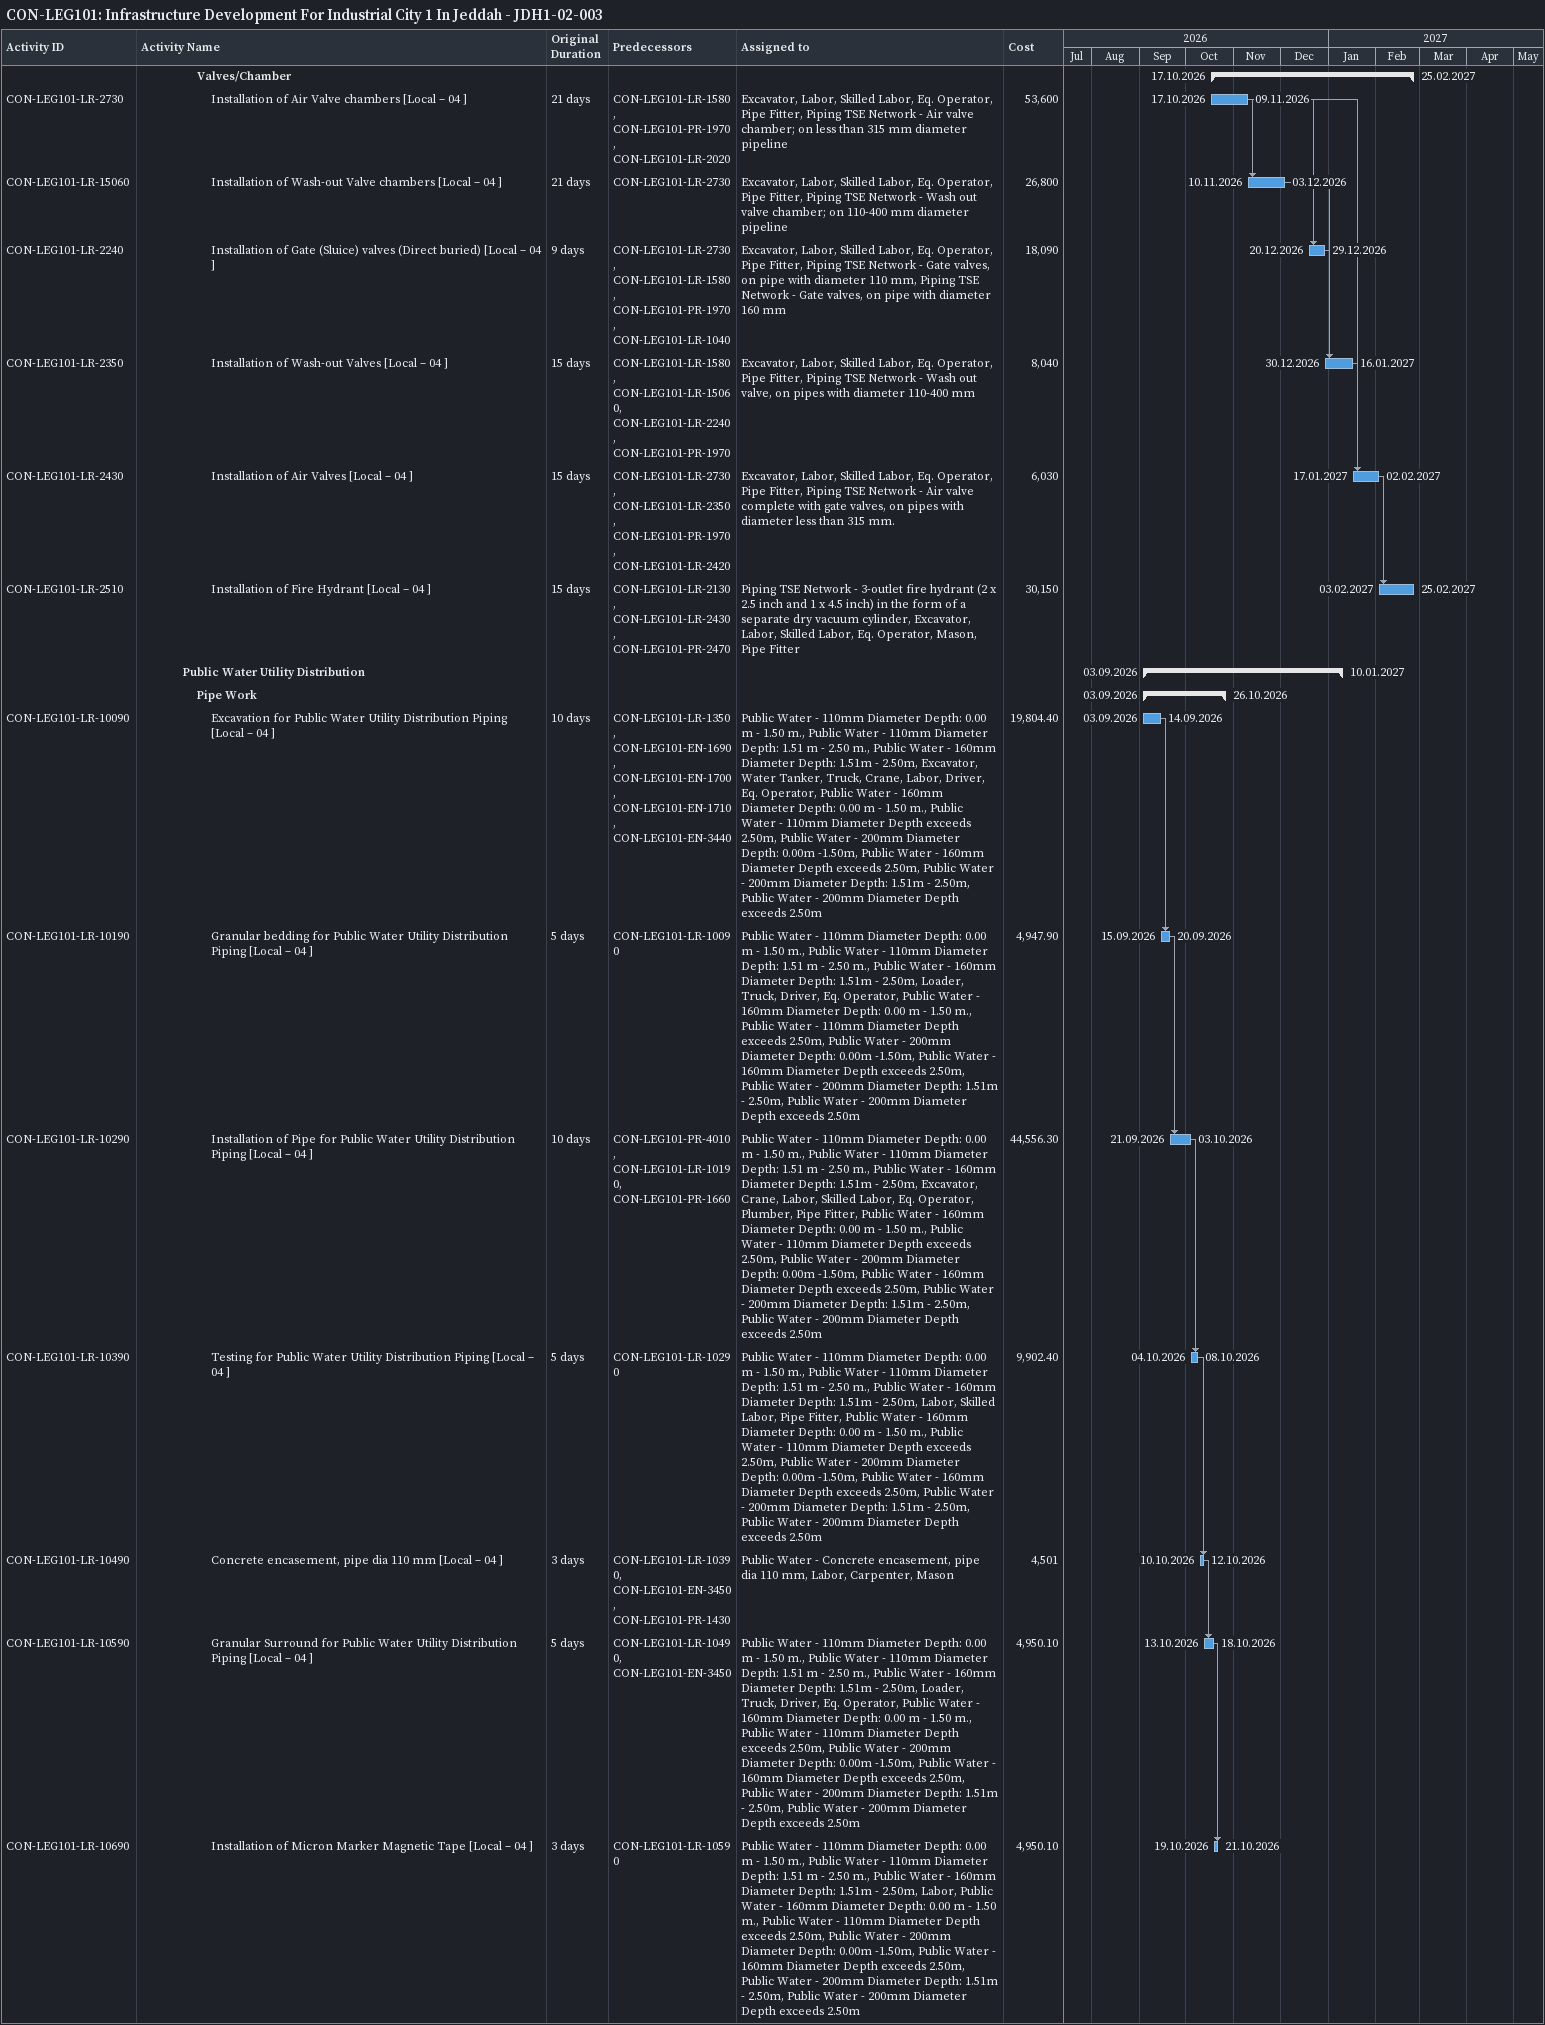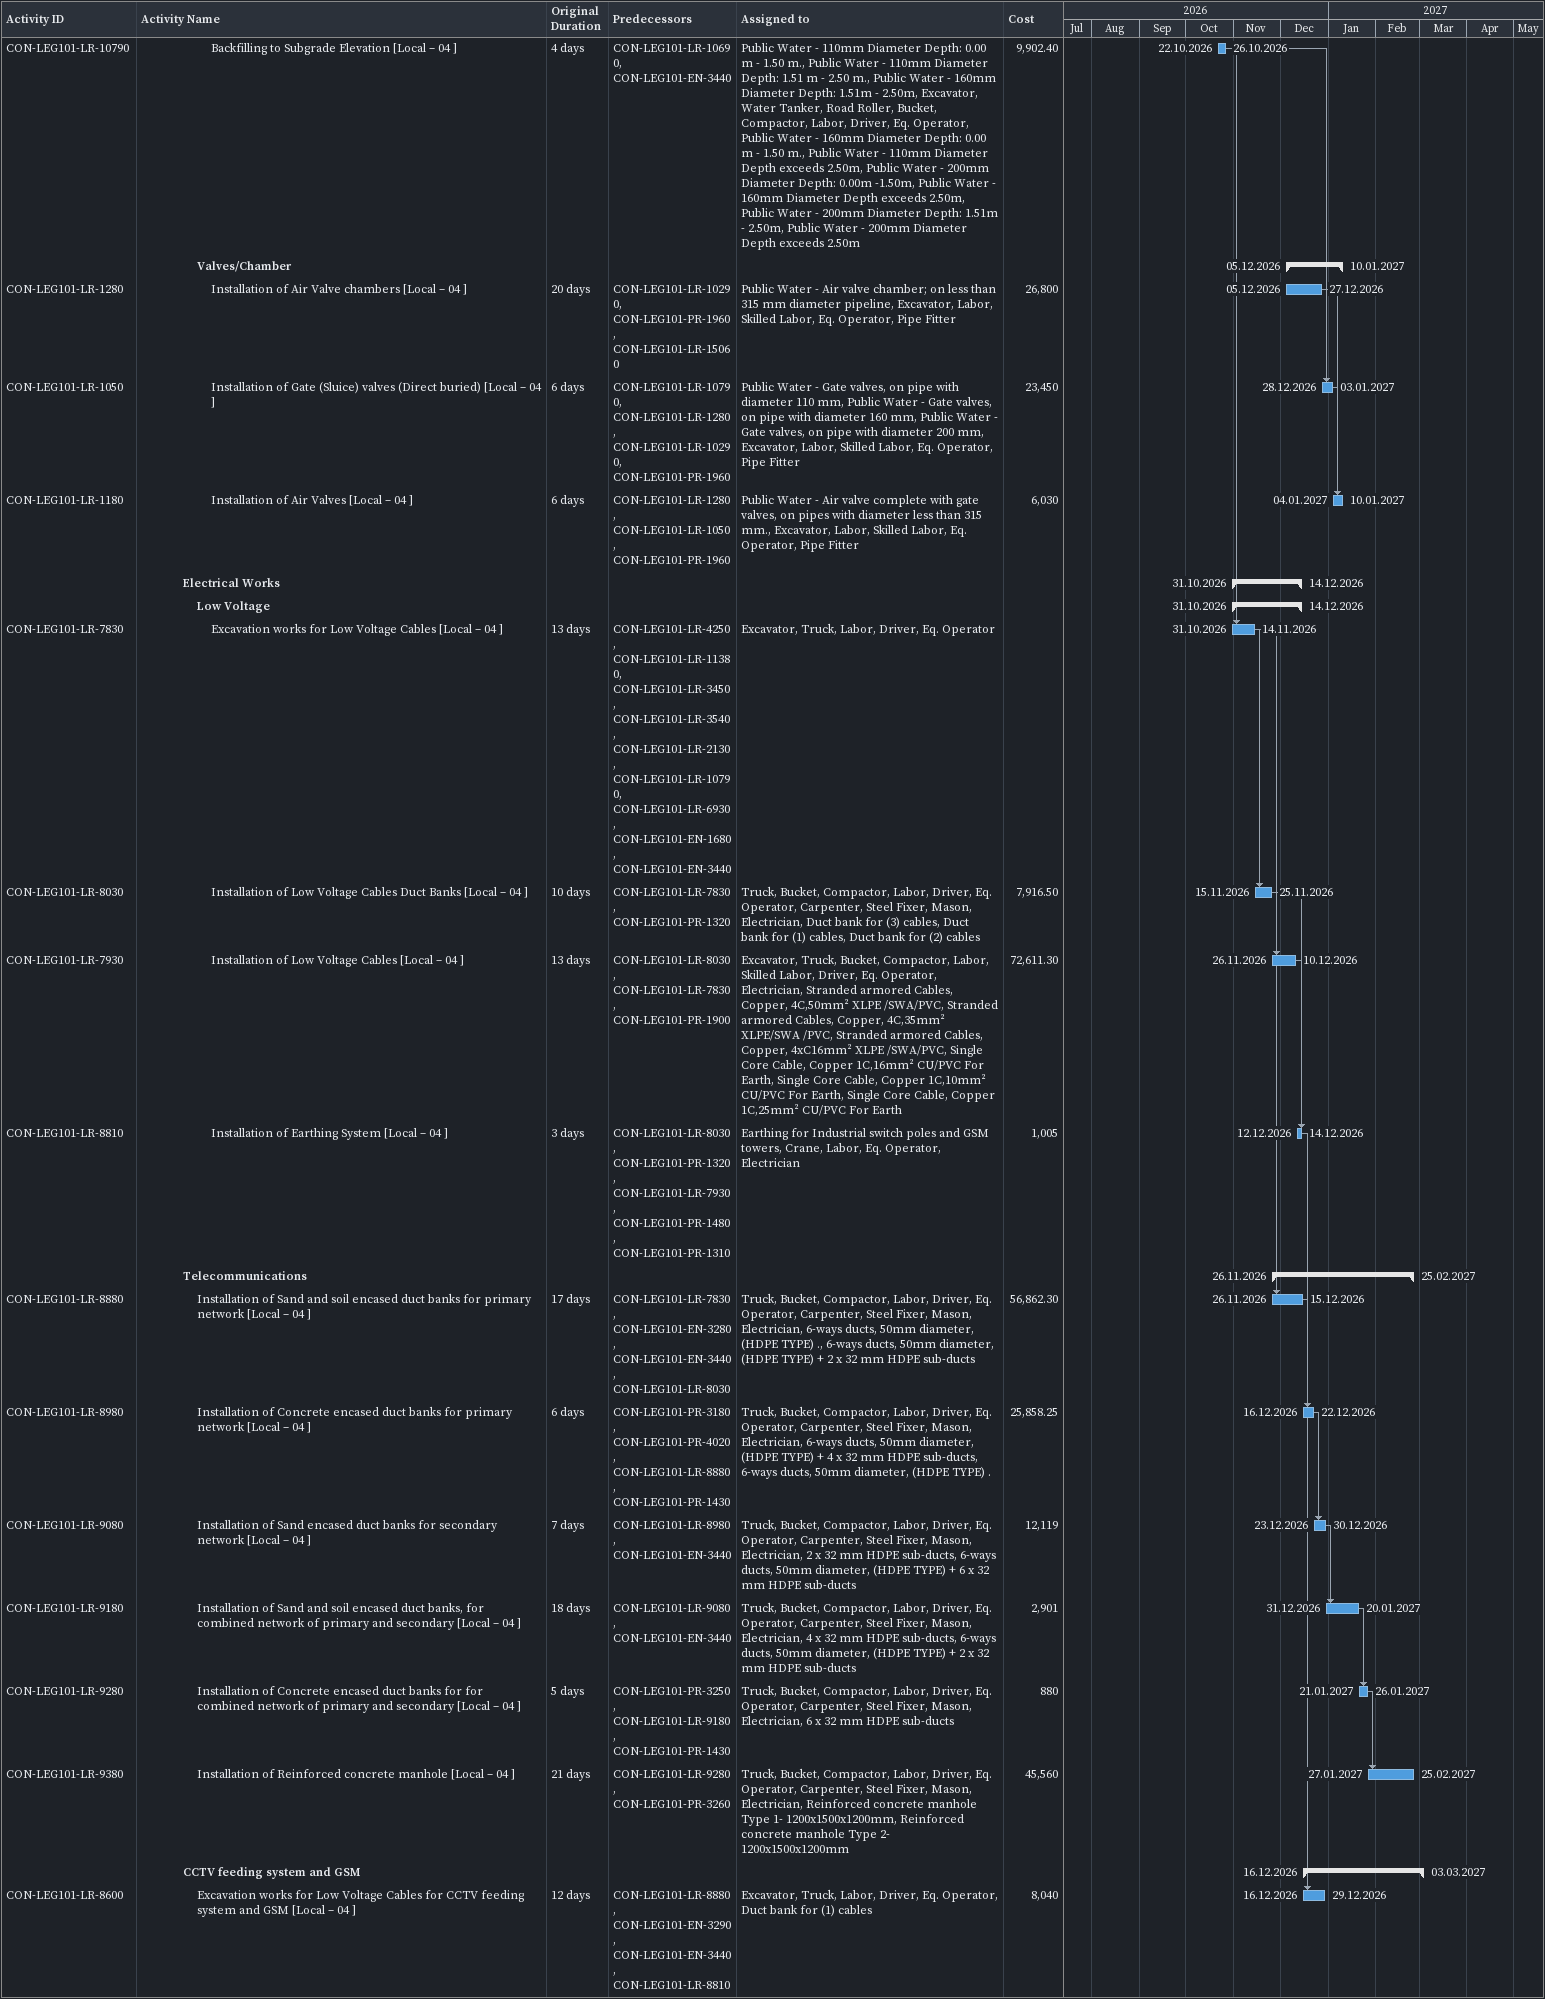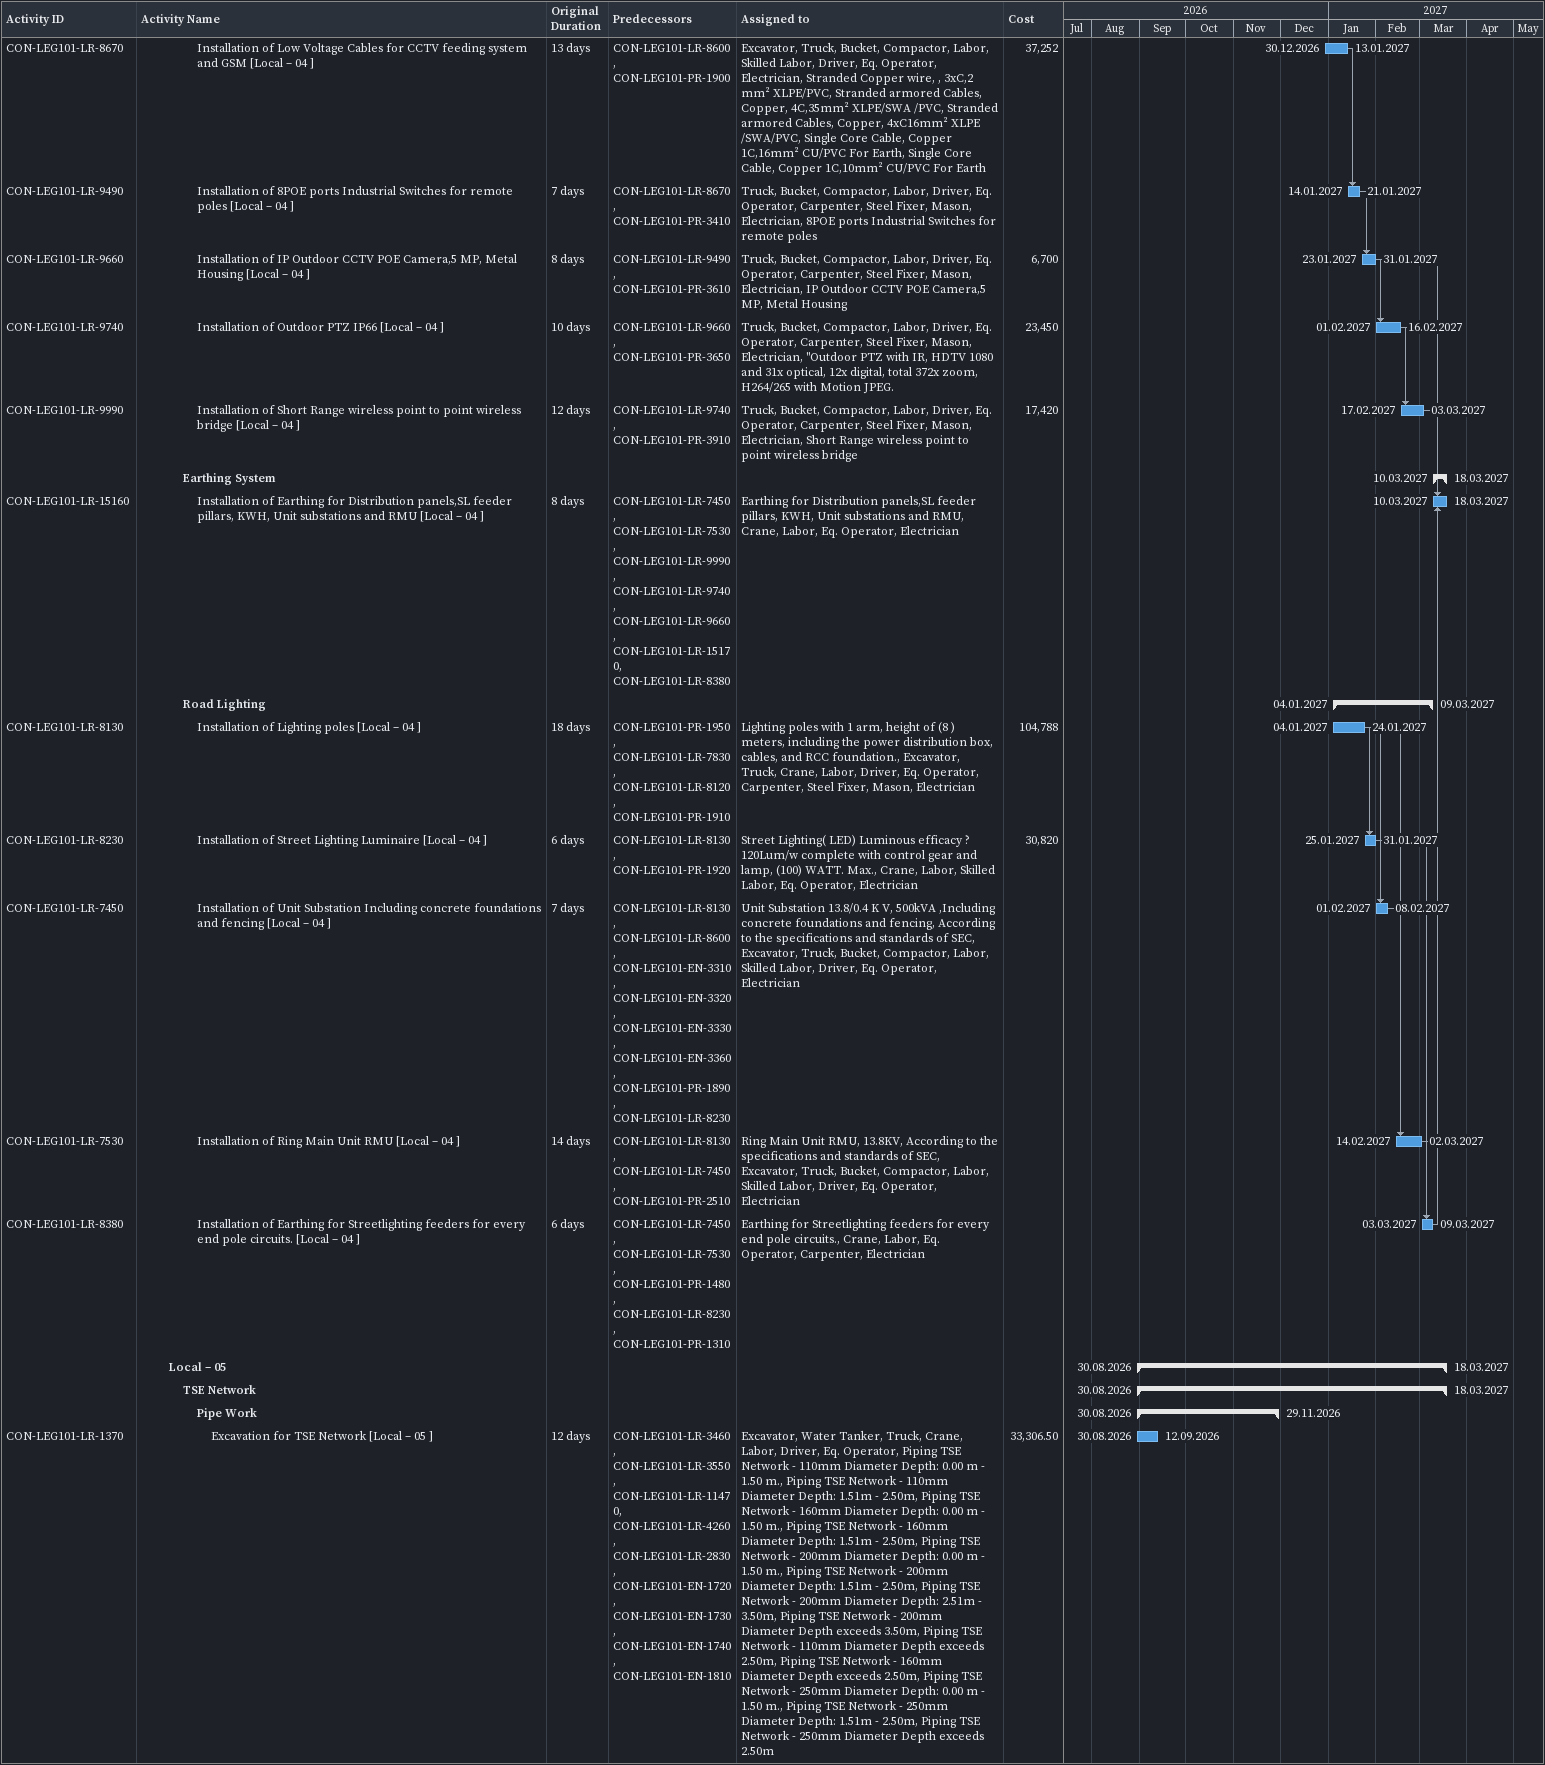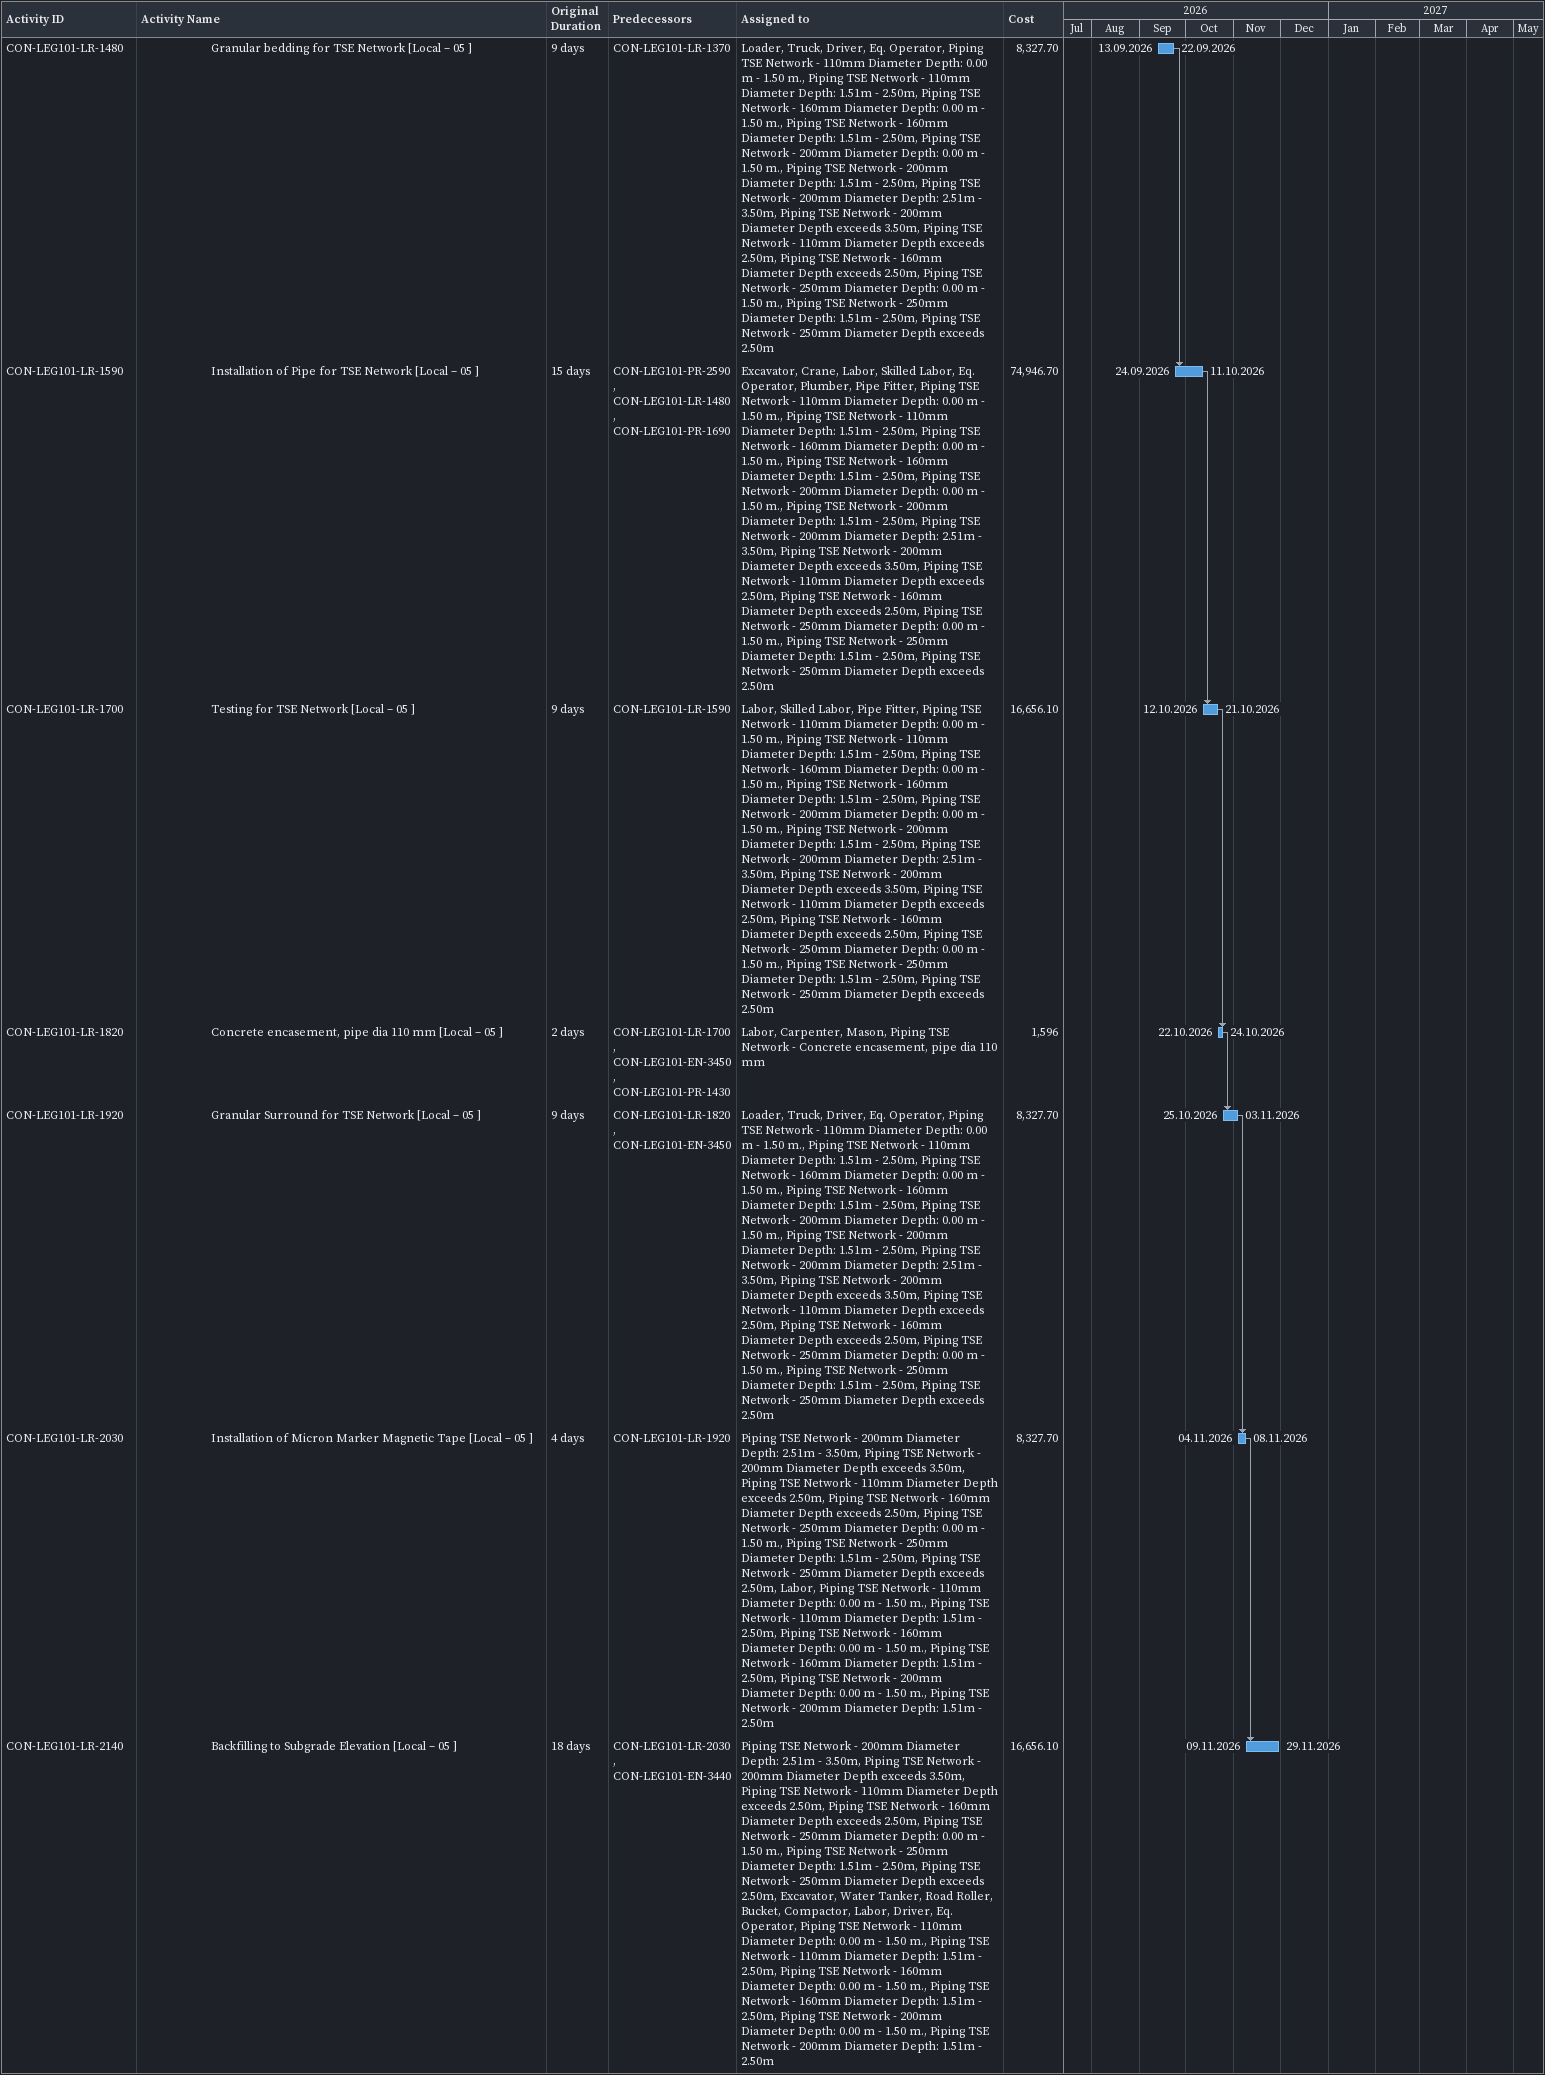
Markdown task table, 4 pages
CON-LEG101: Infrastructure Development For Industrial City 1 In Jeddah - JDH1-02-003

| ID | Level | Task | Original duration | Start | Finish | Predecessors | Resources | Cost |
|---|---|---|---|---|---|---|---|---|
|  | 5 | **Valves/Chamber** |  | 2026-10-17 | 2027-02-25 |  |  |  |
| CON-LEG101-LR-2730 | 6 | Installation of Air Valve chambers [Local – 04 ] | 21d | 2026-10-17 | 2026-11-09 | CON-LEG101-LR-1580, CON-LEG101-PR-1970, CON-LEG101-LR-2020 | Excavator, Labor, Skilled Labor, Eq. Operator, Pipe Fitter, Piping TSE Network - Air valve chamber; on less than 315 mm diameter pipeline | 53600 |
| CON-LEG101-LR-15060 | 6 | Installation of Wash-out Valve chambers [Local – 04 ] | 21d | 2026-11-10 | 2026-12-03 | CON-LEG101-LR-2730 | Excavator, Labor, Skilled Labor, Eq. Operator, Pipe Fitter, Piping TSE Network - Wash out valve chamber; on 110-400 mm diameter pipeline | 26800 |
| CON-LEG101-LR-2240 | 6 | Installation of Gate (Sluice) valves (Direct buried) [Local – 04 ] | 9d | 2026-12-20 | 2026-12-29 | CON-LEG101-LR-2730, CON-LEG101-LR-1580, CON-LEG101-PR-1970, CON-LEG101-LR-1040 | Excavator, Labor, Skilled Labor, Eq. Operator, Pipe Fitter, Piping TSE Network - Gate valves, on pipe with diameter 110 mm, Piping TSE Network - Gate valves, on pipe with diameter 160 mm | 18090 |
| CON-LEG101-LR-2350 | 6 | Installation of Wash-out Valves [Local – 04 ] | 15d | 2026-12-30 | 2027-01-16 | CON-LEG101-LR-1580, CON-LEG101-LR-15060, CON-LEG101-LR-2240, CON-LEG101-PR-1970 | Excavator, Labor, Skilled Labor, Eq. Operator, Pipe Fitter, Piping TSE Network - Wash out valve, on pipes with diameter 110-400 mm | 8040 |
| CON-LEG101-LR-2430 | 6 | Installation of Air Valves [Local – 04 ] | 15d | 2027-01-17 | 2027-02-02 | CON-LEG101-LR-2730, CON-LEG101-LR-2350, CON-LEG101-PR-1970, CON-LEG101-LR-2420 | Excavator, Labor, Skilled Labor, Eq. Operator, Pipe Fitter, Piping TSE Network - Air valve complete with gate valves, on pipes with diameter less than 315 mm. | 6030 |
| CON-LEG101-LR-2510 | 6 | Installation of Fire Hydrant [Local – 04 ] | 15d | 2027-02-03 | 2027-02-25 | CON-LEG101-LR-2130, CON-LEG101-LR-2430, CON-LEG101-PR-2470 | Piping TSE Network - 3-outlet fire hydrant (2 x 2.5 inch and 1 x 4.5 inch) in the form of a separate dry vacuum cylinder, Excavator, Labor, Skilled Labor, Eq. Operator, Mason, Pipe Fitter | 30150 |
|  | 4 | **Public Water Utility Distribution** |  | 2026-09-03 | 2027-01-10 |  |  |  |
|  | 5 | **Pipe Work** |  | 2026-09-03 | 2026-10-26 |  |  |  |
| CON-LEG101-LR-10090 | 6 | Excavation for Public Water Utility Distribution Piping [Local – 04 ] | 10d | 2026-09-03 | 2026-09-14 | CON-LEG101-LR-1350, CON-LEG101-EN-1690, CON-LEG101-EN-1700, CON-LEG101-EN-1710, CON-LEG101-EN-3440 | Public Water - 110mm Diameter Depth: 0.00 m - 1.50 m., Public Water - 110mm Diameter Depth: 1.51 m - 2.50 m., Public Water - 160mm Diameter Depth: 1.51m - 2.50m, Excavator, Water Tanker, Truck, Crane, Labor, Driver, Eq. Operator, Public Water - 160mm Diameter Depth: 0.00 m - 1.50 m., Public Water - 110mm Diameter Depth exceeds 2.50m, Public Water - 200mm Diameter Depth: 0.00m -1.50m, Public Water - 160mm Diameter Depth exceeds 2.50m, Public Water - 200mm Diameter Depth: 1.51m - 2.50m, Public Water - 200mm Diameter Depth exceeds 2.50m | 19804.40 |
| CON-LEG101-LR-10190 | 6 | Granular bedding for Public Water Utility Distribution Piping [Local – 04 ] | 5d | 2026-09-15 | 2026-09-20 | CON-LEG101-LR-10090 | Public Water - 110mm Diameter Depth: 0.00 m - 1.50 m., Public Water - 110mm Diameter Depth: 1.51 m - 2.50 m., Public Water - 160mm Diameter Depth: 1.51m - 2.50m, Loader, Truck, Driver, Eq. Operator, Public Water - 160mm Diameter Depth: 0.00 m - 1.50 m., Public Water - 110mm Diameter Depth exceeds 2.50m, Public Water - 200mm Diameter Depth: 0.00m -1.50m, Public Water - 160mm Diameter Depth exceeds 2.50m, Public Water - 200mm Diameter Depth: 1.51m - 2.50m, Public Water - 200mm Diameter Depth exceeds 2.50m | 4947.90 |
| CON-LEG101-LR-10290 | 6 | Installation of Pipe for Public Water Utility Distribution Piping [Local – 04 ] | 10d | 2026-09-21 | 2026-10-03 | CON-LEG101-PR-4010, CON-LEG101-LR-10190, CON-LEG101-PR-1660 | Public Water - 110mm Diameter Depth: 0.00 m - 1.50 m., Public Water - 110mm Diameter Depth: 1.51 m - 2.50 m., Public Water - 160mm Diameter Depth: 1.51m - 2.50m, Excavator, Crane, Labor, Skilled Labor, Eq. Operator, Plumber, Pipe Fitter, Public Water - 160mm Diameter Depth: 0.00 m - 1.50 m., Public Water - 110mm Diameter Depth exceeds 2.50m, Public Water - 200mm Diameter Depth: 0.00m -1.50m, Public Water - 160mm Diameter Depth exceeds 2.50m, Public Water - 200mm Diameter Depth: 1.51m - 2.50m, Public Water - 200mm Diameter Depth exceeds 2.50m | 44556.30 |
| CON-LEG101-LR-10390 | 6 | Testing for Public Water Utility Distribution Piping [Local – 04 ] | 5d | 2026-10-04 | 2026-10-08 | CON-LEG101-LR-10290 | Public Water - 110mm Diameter Depth: 0.00 m - 1.50 m., Public Water - 110mm Diameter Depth: 1.51 m - 2.50 m., Public Water - 160mm Diameter Depth: 1.51m - 2.50m, Labor, Skilled Labor, Pipe Fitter, Public Water - 160mm Diameter Depth: 0.00 m - 1.50 m., Public Water - 110mm Diameter Depth exceeds 2.50m, Public Water - 200mm Diameter Depth: 0.00m -1.50m, Public Water - 160mm Diameter Depth exceeds 2.50m, Public Water - 200mm Diameter Depth: 1.51m - 2.50m, Public Water - 200mm Diameter Depth exceeds 2.50m | 9902.40 |
| CON-LEG101-LR-10490 | 6 | Concrete encasement, pipe dia 110 mm [Local – 04 ] | 3d | 2026-10-10 | 2026-10-12 | CON-LEG101-LR-10390, CON-LEG101-EN-3450, CON-LEG101-PR-1430 | Public Water - Concrete encasement, pipe dia 110 mm, Labor, Carpenter, Mason | 4501 |
| CON-LEG101-LR-10590 | 6 | Granular Surround for Public Water Utility Distribution Piping [Local – 04 ] | 5d | 2026-10-13 | 2026-10-18 | CON-LEG101-LR-10490, CON-LEG101-EN-3450 | Public Water - 110mm Diameter Depth: 0.00 m - 1.50 m., Public Water - 110mm Diameter Depth: 1.51 m - 2.50 m., Public Water - 160mm Diameter Depth: 1.51m - 2.50m, Loader, Truck, Driver, Eq. Operator, Public Water - 160mm Diameter Depth: 0.00 m - 1.50 m., Public Water - 110mm Diameter Depth exceeds 2.50m, Public Water - 200mm Diameter Depth: 0.00m -1.50m, Public Water - 160mm Diameter Depth exceeds 2.50m, Public Water - 200mm Diameter Depth: 1.51m - 2.50m, Public Water - 200mm Diameter Depth exceeds 2.50m | 4950.10 |
| CON-LEG101-LR-10690 | 6 | Installation of Micron Marker Magnetic Tape [Local – 04 ] | 3d | 2026-10-19 | 2026-10-21 | CON-LEG101-LR-10590 | Public Water - 110mm Diameter Depth: 0.00 m - 1.50 m., Public Water - 110mm Diameter Depth: 1.51 m - 2.50 m., Public Water - 160mm Diameter Depth: 1.51m - 2.50m, Labor, Public Water - 160mm Diameter Depth: 0.00 m - 1.50 m., Public Water - 110mm Diameter Depth exceeds 2.50m, Public Water - 200mm Diameter Depth: 0.00m -1.50m, Public Water - 160mm Diameter Depth exceeds 2.50m, Public Water - 200mm Diameter Depth: 1.51m - 2.50m, Public Water - 200mm Diameter Depth exceeds 2.50m | 4950.10 |
| CON-LEG101-LR-10790 | 6 | Backfilling to Subgrade Elevation [Local – 04 ] | 4d | 2026-10-22 | 2026-10-26 | CON-LEG101-LR-10690, CON-LEG101-EN-3440 | Public Water - 110mm Diameter Depth: 0.00 m - 1.50 m., Public Water - 110mm Diameter Depth: 1.51 m - 2.50 m., Public Water - 160mm Diameter Depth: 1.51m - 2.50m, Excavator, Water Tanker, Road Roller, Bucket, Compactor, Labor, Driver, Eq. Operator, Public Water - 160mm Diameter Depth: 0.00 m - 1.50 m., Public Water - 110mm Diameter Depth exceeds 2.50m, Public Water - 200mm Diameter Depth: 0.00m -1.50m, Public Water - 160mm Diameter Depth exceeds 2.50m, Public Water - 200mm Diameter Depth: 1.51m - 2.50m, Public Water - 200mm Diameter Depth exceeds 2.50m | 9902.40 |
|  | 5 | **Valves/Chamber** |  | 2026-12-05 | 2027-01-10 |  |  |  |
| CON-LEG101-LR-1280 | 6 | Installation of Air Valve chambers [Local – 04 ] | 20d | 2026-12-05 | 2026-12-27 | CON-LEG101-LR-10290, CON-LEG101-PR-1960, CON-LEG101-LR-15060 | Public Water - Air valve chamber; on less than 315 mm diameter pipeline, Excavator, Labor, Skilled Labor, Eq. Operator, Pipe Fitter | 26800 |
| CON-LEG101-LR-1050 | 6 | Installation of Gate (Sluice) valves (Direct buried) [Local – 04 ] | 6d | 2026-12-28 | 2027-01-03 | CON-LEG101-LR-10790, CON-LEG101-LR-1280, CON-LEG101-LR-10290, CON-LEG101-PR-1960 | Public Water - Gate valves, on pipe with diameter 110 mm, Public Water - Gate valves, on pipe with diameter 160 mm, Public Water - Gate valves, on pipe with diameter 200 mm, Excavator, Labor, Skilled Labor, Eq. Operator, Pipe Fitter | 23450 |
| CON-LEG101-LR-1180 | 6 | Installation of Air Valves [Local – 04 ] | 6d | 2027-01-04 | 2027-01-10 | CON-LEG101-LR-1280, CON-LEG101-LR-1050, CON-LEG101-PR-1960 | Public Water - Air valve complete with gate valves, on pipes with diameter less than 315 mm., Excavator, Labor, Skilled Labor, Eq. Operator, Pipe Fitter | 6030 |
|  | 4 | **Electrical Works** |  | 2026-10-31 | 2026-12-14 |  |  |  |
|  | 5 | **Low Voltage** |  | 2026-10-31 | 2026-12-14 |  |  |  |
| CON-LEG101-LR-7830 | 6 | Excavation works for Low Voltage Cables [Local – 04 ] | 13d | 2026-10-31 | 2026-11-14 | CON-LEG101-LR-4250, CON-LEG101-LR-11380, CON-LEG101-LR-3450, CON-LEG101-LR-3540, CON-LEG101-LR-2130, CON-LEG101-LR-10790, CON-LEG101-LR-6930, CON-LEG101-EN-1680, CON-LEG101-EN-3440 | Excavator, Truck, Labor, Driver, Eq. Operator |  |
| CON-LEG101-LR-8030 | 6 | Installation of Low Voltage Cables Duct Banks [Local – 04 ] | 10d | 2026-11-15 | 2026-11-25 | CON-LEG101-LR-7830, CON-LEG101-PR-1320 | Truck, Bucket, Compactor, Labor, Driver, Eq. Operator, Carpenter, Steel Fixer, Mason, Electrician, Duct bank for (3) cables, Duct bank for (1) cables, Duct bank for (2) cables | 7916.50 |
| CON-LEG101-LR-7930 | 6 | Installation of Low Voltage Cables [Local – 04 ] | 13d | 2026-11-26 | 2026-12-10 | CON-LEG101-LR-8030, CON-LEG101-LR-7830, CON-LEG101-PR-1900 | Excavator, Truck, Bucket, Compactor, Labor, Skilled Labor, Driver, Eq. Operator, Electrician, Stranded armored Cables, Copper, 4C,50mm² XLPE /SWA/PVC, Stranded armored Cables, Copper, 4C,35mm² XLPE/SWA /PVC, Stranded armored Cables, Copper, 4xC16mm² XLPE /SWA/PVC, Single Core Cable, Copper 1C,16mm² CU/PVC For Earth, Single Core Cable, Copper 1C,10mm² CU/PVC For Earth, Single Core Cable, Copper 1C,25mm² CU/PVC For Earth | 72611.30 |
| CON-LEG101-LR-8810 | 6 | Installation of Earthing System [Local – 04 ] | 3d | 2026-12-12 | 2026-12-14 | CON-LEG101-LR-8030, CON-LEG101-PR-1320, CON-LEG101-LR-7930, CON-LEG101-PR-1480, CON-LEG101-PR-1310 | Earthing for Industrial switch poles and GSM towers, Crane, Labor, Eq. Operator, Electrician | 1005 |
|  | 4 | **Telecommunications** |  | 2026-11-26 | 2027-02-25 |  |  |  |
| CON-LEG101-LR-8880 | 5 | Installation of Sand and soil encased duct banks for primary network [Local – 04 ] | 17d | 2026-11-26 | 2026-12-15 | CON-LEG101-LR-7830, CON-LEG101-EN-3280, CON-LEG101-EN-3440, CON-LEG101-LR-8030 | Truck, Bucket, Compactor, Labor, Driver, Eq. Operator, Carpenter, Steel Fixer, Mason, Electrician, 6-ways ducts, 50mm diameter, (HDPE TYPE) ., 6-ways ducts, 50mm diameter, (HDPE TYPE) + 2 x 32 mm HDPE sub-ducts | 56862.30 |
| CON-LEG101-LR-8980 | 5 | Installation of Concrete encased duct banks for primary network [Local – 04 ] | 6d | 2026-12-16 | 2026-12-22 | CON-LEG101-PR-3180, CON-LEG101-PR-4020, CON-LEG101-LR-8880, CON-LEG101-PR-1430 | Truck, Bucket, Compactor, Labor, Driver, Eq. Operator, Carpenter, Steel Fixer, Mason, Electrician, 6-ways ducts, 50mm diameter, (HDPE TYPE) + 4 x 32 mm HDPE sub-ducts, 6-ways ducts, 50mm diameter, (HDPE TYPE) . | 25858.25 |
| CON-LEG101-LR-9080 | 5 | Installation of Sand encased duct banks for secondary network [Local – 04 ] | 7d | 2026-12-23 | 2026-12-30 | CON-LEG101-LR-8980, CON-LEG101-EN-3440 | Truck, Bucket, Compactor, Labor, Driver, Eq. Operator, Carpenter, Steel Fixer, Mason, Electrician, 2 x 32 mm HDPE sub-ducts, 6-ways ducts, 50mm diameter, (HDPE TYPE) + 6 x 32 mm HDPE sub-ducts | 12119 |
| CON-LEG101-LR-9180 | 5 | Installation of Sand and soil encased duct banks, for combined network of primary and secondary [Local – 04 ] | 18d | 2026-12-31 | 2027-01-20 | CON-LEG101-LR-9080, CON-LEG101-EN-3440 | Truck, Bucket, Compactor, Labor, Driver, Eq. Operator, Carpenter, Steel Fixer, Mason, Electrician, 4 x 32 mm HDPE sub-ducts, 6-ways ducts, 50mm diameter, (HDPE TYPE) + 2 x 32 mm HDPE sub-ducts | 2901 |
| CON-LEG101-LR-9280 | 5 | Installation of Concrete encased duct banks for for combined network of primary and secondary [Local – 04 ] | 5d | 2027-01-21 | 2027-01-26 | CON-LEG101-PR-3250, CON-LEG101-LR-9180, CON-LEG101-PR-1430 | Truck, Bucket, Compactor, Labor, Driver, Eq. Operator, Carpenter, Steel Fixer, Mason, Electrician, 6 x 32 mm HDPE sub-ducts | 880 |
| CON-LEG101-LR-9380 | 5 | Installation of Reinforced concrete manhole [Local – 04 ] | 21d | 2027-01-27 | 2027-02-25 | CON-LEG101-LR-9280, CON-LEG101-PR-3260 | Truck, Bucket, Compactor, Labor, Driver, Eq. Operator, Carpenter, Steel Fixer, Mason, Electrician, Reinforced concrete manhole Type 1- 1200x1500x1200mm, Reinforced concrete manhole Type 2- 1200x1500x1200mm | 45560 |
|  | 4 | **CCTV feeding system and GSM** |  | 2026-12-16 | 2027-03-03 |  |  |  |
| CON-LEG101-LR-8600 | 5 | Excavation works for Low Voltage Cables for CCTV feeding system and GSM [Local – 04 ] | 12d | 2026-12-16 | 2026-12-29 | CON-LEG101-LR-8880, CON-LEG101-EN-3290, CON-LEG101-EN-3440, CON-LEG101-LR-8810 | Excavator, Truck, Labor, Driver, Eq. Operator, Duct bank for (1) cables | 8040 |
| CON-LEG101-LR-8670 | 5 | Installation of Low Voltage Cables for CCTV feeding system and GSM [Local – 04 ] | 13d | 2026-12-30 | 2027-01-13 | CON-LEG101-LR-8600, CON-LEG101-PR-1900 | Excavator, Truck, Bucket, Compactor, Labor, Skilled Labor, Driver, Eq. Operator, Electrician, Stranded Copper wire, , 3xC,2 mm² XLPE/PVC, Stranded armored Cables, Copper, 4C,35mm² XLPE/SWA /PVC, Stranded armored Cables, Copper, 4xC16mm² XLPE /SWA/PVC, Single Core Cable, Copper 1C,16mm² CU/PVC For Earth, Single Core Cable, Copper 1C,10mm² CU/PVC For Earth | 37252 |
| CON-LEG101-LR-9490 | 5 | Installation of 8POE ports Industrial Switches for remote poles [Local – 04 ] | 7d | 2027-01-14 | 2027-01-21 | CON-LEG101-LR-8670, CON-LEG101-PR-3410 | Truck, Bucket, Compactor, Labor, Driver, Eq. Operator, Carpenter, Steel Fixer, Mason, Electrician, 8POE ports Industrial Switches for remote poles |  |
| CON-LEG101-LR-9660 | 5 | Installation of IP Outdoor CCTV POE Camera,5 MP, Metal Housing [Local – 04 ] | 8d | 2027-01-23 | 2027-01-31 | CON-LEG101-LR-9490, CON-LEG101-PR-3610 | Truck, Bucket, Compactor, Labor, Driver, Eq. Operator, Carpenter, Steel Fixer, Mason, Electrician, IP Outdoor CCTV POE Camera,5 MP, Metal Housing | 6700 |
| CON-LEG101-LR-9740 | 5 | Installation of Outdoor PTZ IP66 [Local – 04 ] | 10d | 2027-02-01 | 2027-02-16 | CON-LEG101-LR-9660, CON-LEG101-PR-3650 | Truck, Bucket, Compactor, Labor, Driver, Eq. Operator, Carpenter, Steel Fixer, Mason, Electrician, "Outdoor PTZ with IR, HDTV 1080 and 31x optical, 12x digital, total 372x zoom, H264/265 with Motion JPEG. | 23450 |
| CON-LEG101-LR-9990 | 5 | Installation of Short Range wireless point to point wireless bridge [Local – 04 ] | 12d | 2027-02-17 | 2027-03-03 | CON-LEG101-LR-9740, CON-LEG101-PR-3910 | Truck, Bucket, Compactor, Labor, Driver, Eq. Operator, Carpenter, Steel Fixer, Mason, Electrician, Short Range wireless point to point wireless bridge | 17420 |
|  | 4 | **Earthing System** |  | 2027-03-10 | 2027-03-18 |  |  |  |
| CON-LEG101-LR-15160 | 5 | Installation of Earthing for Distribution panels,SL feeder pillars, KWH, Unit substations and RMU [Local – 04 ] | 8d | 2027-03-10 | 2027-03-18 | CON-LEG101-LR-7450, CON-LEG101-LR-7530, CON-LEG101-LR-9990, CON-LEG101-LR-9740, CON-LEG101-LR-9660, CON-LEG101-LR-15170, CON-LEG101-LR-8380 | Earthing for Distribution panels,SL feeder pillars, KWH, Unit substations and RMU, Crane, Labor, Eq. Operator, Electrician |  |
|  | 4 | **Road Lighting** |  | 2027-01-04 | 2027-03-09 |  |  |  |
| CON-LEG101-LR-8130 | 5 | Installation of Lighting poles [Local – 04 ] | 18d | 2027-01-04 | 2027-01-24 | CON-LEG101-PR-1950, CON-LEG101-LR-7830, CON-LEG101-LR-8120, CON-LEG101-PR-1910 | Lighting poles with 1 arm, height of (8 ) meters, including the power distribution box, cables, and RCC foundation., Excavator, Truck, Crane, Labor, Driver, Eq. Operator, Carpenter, Steel Fixer, Mason, Electrician | 104788 |
| CON-LEG101-LR-8230 | 5 | Installation of Street Lighting Luminaire [Local – 04 ] | 6d | 2027-01-25 | 2027-01-31 | CON-LEG101-LR-8130, CON-LEG101-PR-1920 | Street Lighting( LED) Luminous efficacy ? 120Lum/w complete with control gear and lamp, (100) WATT. Max., Crane, Labor, Skilled Labor, Eq. Operator, Electrician | 30820 |
| CON-LEG101-LR-7450 | 5 | Installation of Unit Substation Including concrete foundations and fencing [Local – 04 ] | 7d | 2027-02-01 | 2027-02-08 | CON-LEG101-LR-8130, CON-LEG101-LR-8600, CON-LEG101-EN-3310, CON-LEG101-EN-3320, CON-LEG101-EN-3330, CON-LEG101-EN-3360, CON-LEG101-PR-1890, CON-LEG101-LR-8230 | Unit Substation 13.8/0.4 K V, 500kVA ,Including concrete foundations and fencing, According to the specifications and standards of SEC, Excavator, Truck, Bucket, Compactor, Labor, Skilled Labor, Driver, Eq. Operator, Electrician |  |
| CON-LEG101-LR-7530 | 5 | Installation of Ring Main Unit RMU [Local – 04 ] | 14d | 2027-02-14 | 2027-03-02 | CON-LEG101-LR-8130, CON-LEG101-LR-7450, CON-LEG101-PR-2510 | Ring Main Unit RMU, 13.8KV, According to the specifications and standards of SEC, Excavator, Truck, Bucket, Compactor, Labor, Skilled Labor, Driver, Eq. Operator, Electrician |  |
| CON-LEG101-LR-8380 | 5 | Installation of Earthing for Streetlighting feeders for every end pole circuits. [Local – 04 ] | 6d | 2027-03-03 | 2027-03-09 | CON-LEG101-LR-7450, CON-LEG101-LR-7530, CON-LEG101-PR-1480, CON-LEG101-LR-8230, CON-LEG101-PR-1310 | Earthing for Streetlighting feeders for every end pole circuits., Crane, Labor, Eq. Operator, Carpenter, Electrician |  |
|  | 3 | **Local – 05** |  | 2026-08-30 | 2027-03-18 |  |  |  |
|  | 4 | **TSE Network** |  | 2026-08-30 | 2027-03-18 |  |  |  |
|  | 5 | **Pipe Work** |  | 2026-08-30 | 2026-11-29 |  |  |  |
| CON-LEG101-LR-1370 | 6 | Excavation for TSE Network [Local – 05 ] | 12d | 2026-08-30 | 2026-09-12 | CON-LEG101-LR-3460, CON-LEG101-LR-3550, CON-LEG101-LR-11470, CON-LEG101-LR-4260, CON-LEG101-LR-2830, CON-LEG101-EN-1720, CON-LEG101-EN-1730, CON-LEG101-EN-1740, CON-LEG101-EN-1810 | Excavator, Water Tanker, Truck, Crane, Labor, Driver, Eq. Operator, Piping TSE Network - 110mm Diameter Depth: 0.00 m - 1.50 m., Piping TSE Network - 110mm Diameter Depth: 1.51m - 2.50m, Piping TSE Network - 160mm Diameter Depth: 0.00 m - 1.50 m., Piping TSE Network - 160mm Diameter Depth: 1.51m - 2.50m, Piping TSE Network - 200mm Diameter Depth: 0.00 m - 1.50 m., Piping TSE Network - 200mm Diameter Depth: 1.51m - 2.50m, Piping TSE Network - 200mm Diameter Depth: 2.51m - 3.50m, Piping TSE Network - 200mm Diameter Depth exceeds 3.50m, Piping TSE Network - 110mm Diameter Depth exceeds 2.50m, Piping TSE Network - 160mm Diameter Depth exceeds 2.50m, Piping TSE Network - 250mm Diameter Depth: 0.00 m - 1.50 m., Piping TSE Network - 250mm Diameter Depth: 1.51m - 2.50m, Piping TSE Network - 250mm Diameter Depth exceeds 2.50m | 33306.50 |
| CON-LEG101-LR-1480 | 6 | Granular bedding for TSE Network [Local – 05 ] | 9d | 2026-09-13 | 2026-09-22 | CON-LEG101-LR-1370 | Loader, Truck, Driver, Eq. Operator, Piping TSE Network - 110mm Diameter Depth: 0.00 m - 1.50 m., Piping TSE Network - 110mm Diameter Depth: 1.51m - 2.50m, Piping TSE Network - 160mm Diameter Depth: 0.00 m - 1.50 m., Piping TSE Network - 160mm Diameter Depth: 1.51m - 2.50m, Piping TSE Network - 200mm Diameter Depth: 0.00 m - 1.50 m., Piping TSE Network - 200mm Diameter Depth: 1.51m - 2.50m, Piping TSE Network - 200mm Diameter Depth: 2.51m - 3.50m, Piping TSE Network - 200mm Diameter Depth exceeds 3.50m, Piping TSE Network - 110mm Diameter Depth exceeds 2.50m, Piping TSE Network - 160mm Diameter Depth exceeds 2.50m, Piping TSE Network - 250mm Diameter Depth: 0.00 m - 1.50 m., Piping TSE Network - 250mm Diameter Depth: 1.51m - 2.50m, Piping TSE Network - 250mm Diameter Depth exceeds 2.50m | 8327.70 |
| CON-LEG101-LR-1590 | 6 | Installation of Pipe for TSE Network [Local – 05 ] | 15d | 2026-09-24 | 2026-10-11 | CON-LEG101-PR-2590, CON-LEG101-LR-1480, CON-LEG101-PR-1690 | Excavator, Crane, Labor, Skilled Labor, Eq. Operator, Plumber, Pipe Fitter, Piping TSE Network - 110mm Diameter Depth: 0.00 m - 1.50 m., Piping TSE Network - 110mm Diameter Depth: 1.51m - 2.50m, Piping TSE Network - 160mm Diameter Depth: 0.00 m - 1.50 m., Piping TSE Network - 160mm Diameter Depth: 1.51m - 2.50m, Piping TSE Network - 200mm Diameter Depth: 0.00 m - 1.50 m., Piping TSE Network - 200mm Diameter Depth: 1.51m - 2.50m, Piping TSE Network - 200mm Diameter Depth: 2.51m - 3.50m, Piping TSE Network - 200mm Diameter Depth exceeds 3.50m, Piping TSE Network - 110mm Diameter Depth exceeds 2.50m, Piping TSE Network - 160mm Diameter Depth exceeds 2.50m, Piping TSE Network - 250mm Diameter Depth: 0.00 m - 1.50 m., Piping TSE Network - 250mm Diameter Depth: 1.51m - 2.50m, Piping TSE Network - 250mm Diameter Depth exceeds 2.50m | 74946.70 |
| CON-LEG101-LR-1700 | 6 | Testing for TSE Network [Local – 05 ] | 9d | 2026-10-12 | 2026-10-21 | CON-LEG101-LR-1590 | Labor, Skilled Labor, Pipe Fitter, Piping TSE Network - 110mm Diameter Depth: 0.00 m - 1.50 m., Piping TSE Network - 110mm Diameter Depth: 1.51m - 2.50m, Piping TSE Network - 160mm Diameter Depth: 0.00 m - 1.50 m., Piping TSE Network - 160mm Diameter Depth: 1.51m - 2.50m, Piping TSE Network - 200mm Diameter Depth: 0.00 m - 1.50 m., Piping TSE Network - 200mm Diameter Depth: 1.51m - 2.50m, Piping TSE Network - 200mm Diameter Depth: 2.51m - 3.50m, Piping TSE Network - 200mm Diameter Depth exceeds 3.50m, Piping TSE Network - 110mm Diameter Depth exceeds 2.50m, Piping TSE Network - 160mm Diameter Depth exceeds 2.50m, Piping TSE Network - 250mm Diameter Depth: 0.00 m - 1.50 m., Piping TSE Network - 250mm Diameter Depth: 1.51m - 2.50m, Piping TSE Network - 250mm Diameter Depth exceeds 2.50m | 16656.10 |
| CON-LEG101-LR-1820 | 6 | Concrete encasement, pipe dia 110 mm [Local – 05 ] | 2d | 2026-10-22 | 2026-10-24 | CON-LEG101-LR-1700, CON-LEG101-EN-3450, CON-LEG101-PR-1430 | Labor, Carpenter, Mason, Piping TSE Network - Concrete encasement, pipe dia 110 mm | 1596 |
| CON-LEG101-LR-1920 | 6 | Granular Surround for TSE Network [Local – 05 ] | 9d | 2026-10-25 | 2026-11-03 | CON-LEG101-LR-1820, CON-LEG101-EN-3450 | Loader, Truck, Driver, Eq. Operator, Piping TSE Network - 110mm Diameter Depth: 0.00 m - 1.50 m., Piping TSE Network - 110mm Diameter Depth: 1.51m - 2.50m, Piping TSE Network - 160mm Diameter Depth: 0.00 m - 1.50 m., Piping TSE Network - 160mm Diameter Depth: 1.51m - 2.50m, Piping TSE Network - 200mm Diameter Depth: 0.00 m - 1.50 m., Piping TSE Network - 200mm Diameter Depth: 1.51m - 2.50m, Piping TSE Network - 200mm Diameter Depth: 2.51m - 3.50m, Piping TSE Network - 200mm Diameter Depth exceeds 3.50m, Piping TSE Network - 110mm Diameter Depth exceeds 2.50m, Piping TSE Network - 160mm Diameter Depth exceeds 2.50m, Piping TSE Network - 250mm Diameter Depth: 0.00 m - 1.50 m., Piping TSE Network - 250mm Diameter Depth: 1.51m - 2.50m, Piping TSE Network - 250mm Diameter Depth exceeds 2.50m | 8327.70 |
| CON-LEG101-LR-2030 | 6 | Installation of Micron Marker Magnetic Tape [Local – 05 ] | 4d | 2026-11-04 | 2026-11-08 | CON-LEG101-LR-1920 | Piping TSE Network - 200mm Diameter Depth: 2.51m - 3.50m, Piping TSE Network - 200mm Diameter Depth exceeds 3.50m, Piping TSE Network - 110mm Diameter Depth exceeds 2.50m, Piping TSE Network - 160mm Diameter Depth exceeds 2.50m, Piping TSE Network - 250mm Diameter Depth: 0.00 m - 1.50 m., Piping TSE Network - 250mm Diameter Depth: 1.51m - 2.50m, Piping TSE Network - 250mm Diameter Depth exceeds 2.50m, Labor, Piping TSE Network - 110mm Diameter Depth: 0.00 m - 1.50 m., Piping TSE Network - 110mm Diameter Depth: 1.51m - 2.50m, Piping TSE Network - 160mm Diameter Depth: 0.00 m - 1.50 m., Piping TSE Network - 160mm Diameter Depth: 1.51m - 2.50m, Piping TSE Network - 200mm Diameter Depth: 0.00 m - 1.50 m., Piping TSE Network - 200mm Diameter Depth: 1.51m - 2.50m | 8327.70 |
| CON-LEG101-LR-2140 | 6 | Backfilling to Subgrade Elevation [Local – 05 ] | 18d | 2026-11-09 | 2026-11-29 | CON-LEG101-LR-2030, CON-LEG101-EN-3440 | Piping TSE Network - 200mm Diameter Depth: 2.51m - 3.50m, Piping TSE Network - 200mm Diameter Depth exceeds 3.50m, Piping TSE Network - 110mm Diameter Depth exceeds 2.50m, Piping TSE Network - 160mm Diameter Depth exceeds 2.50m, Piping TSE Network - 250mm Diameter Depth: 0.00 m - 1.50 m., Piping TSE Network - 250mm Diameter Depth: 1.51m - 2.50m, Piping TSE Network - 250mm Diameter Depth exceeds 2.50m, Excavator, Water Tanker, Road Roller, Bucket, Compactor, Labor, Driver, Eq. Operator, Piping TSE Network - 110mm Diameter Depth: 0.00 m - 1.50 m., Piping TSE Network - 110mm Diameter Depth: 1.51m - 2.50m, Piping TSE Network - 160mm Diameter Depth: 0.00 m - 1.50 m., Piping TSE Network - 160mm Diameter Depth: 1.51m - 2.50m, Piping TSE Network - 200mm Diameter Depth: 0.00 m - 1.50 m., Piping TSE Network - 200mm Diameter Depth: 1.51m - 2.50m | 16656.10 |
